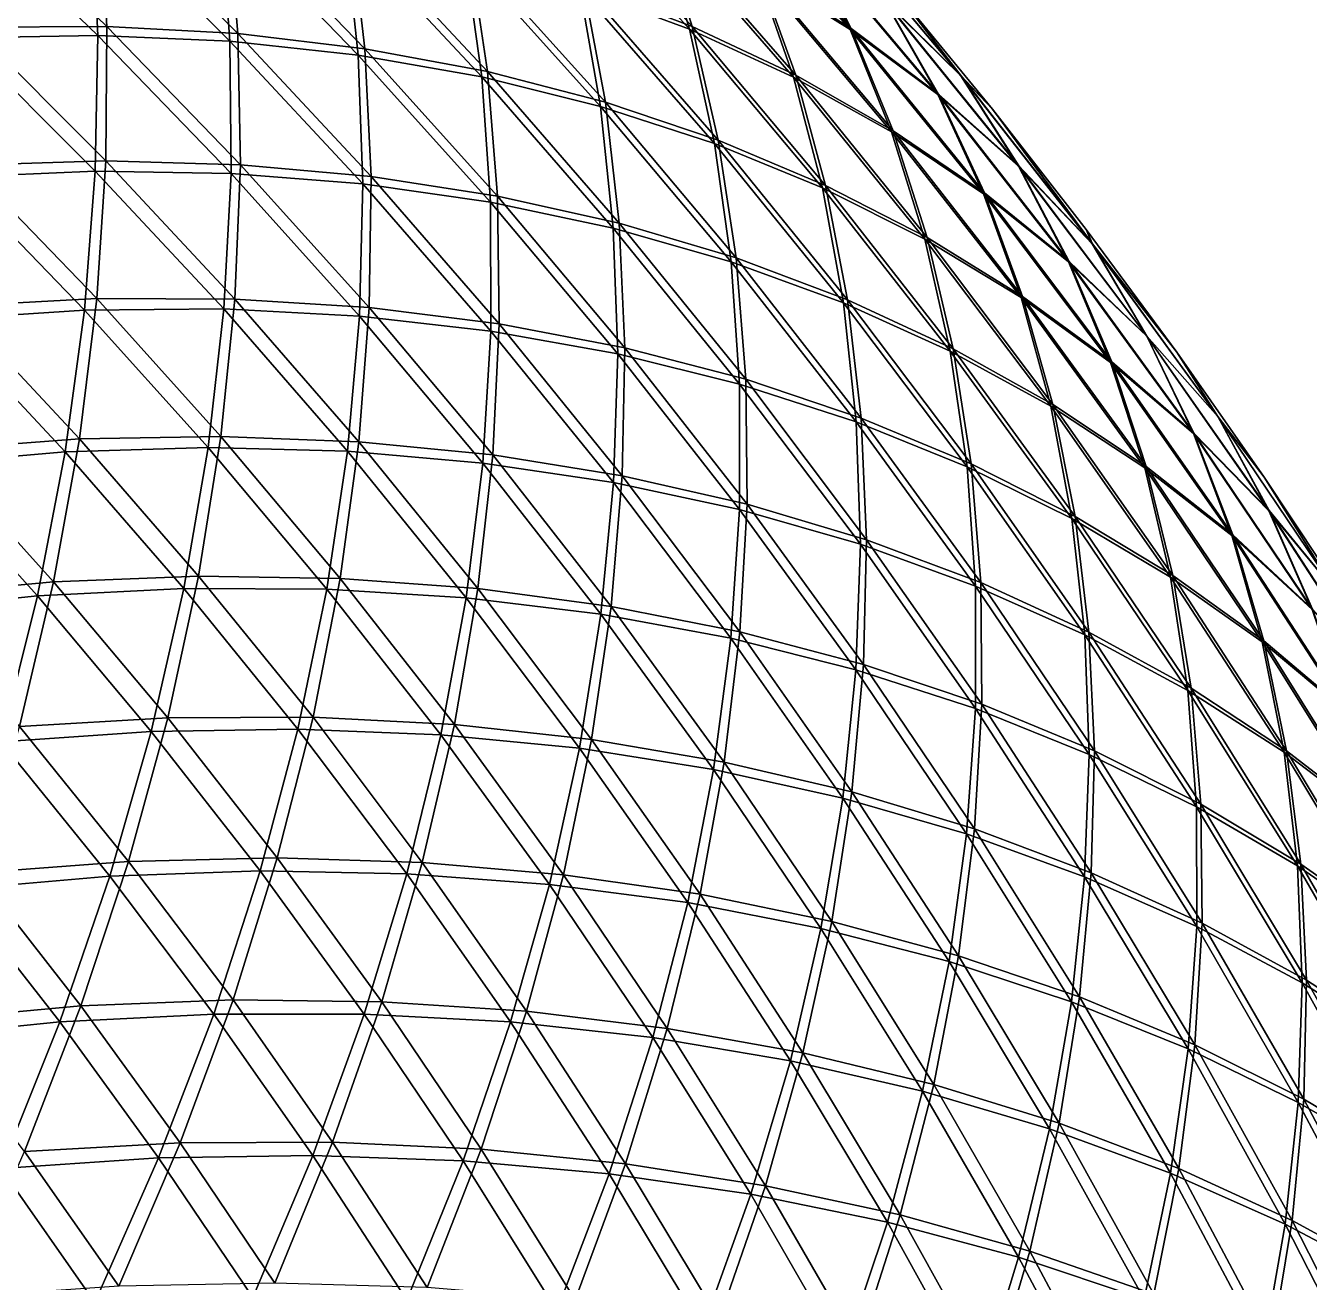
# Model space of a CAD drawing. Header units: millimetres. Extents: x -260 to 430, y -260 to 260.
# Drawn here: x 403.66 to 418.35, y 30.22 to 44.6 of the extents above; entities that cross this region are included whole.
import ezdxf

# ---------------------------------------------------------------- set-up
doc = ezdxf.new("R2010")
doc.units = ezdxf.units.MM
doc.header["$MEASUREMENT"] = 0
doc.layers.add('MESH_3D', color=2, linetype='CONTINUOUS')

msp = doc.modelspace()

# ---------------------------------------------------------------- linework, layer by layer
at = {"layer": 'MESH_3D'}
for points in [[(409.674, 46.322, 2466.935), (411.26, 44.56, 2466.935), (410.883, 45.816, 2464.554)], [(410.005, 45.025, 2469.295), (411.26, 44.56, 2466.935), (409.674, 46.322, 2466.935)], [(409.706, 46.352, 433.242), (411.293, 44.589, 433.242), (410.047, 45.063, 430.905)], [(410.907, 45.837, 435.599), (411.293, 44.589, 433.242), (409.706, 46.352, 433.242)], [(411.514, 46.383, 2459.742), (413.101, 44.557, 2459.742), (412.54, 45.673, 2457.317)], [(412.027, 45.226, 2462.155), (413.101, 44.557, 2459.742), (411.514, 46.383, 2459.742)], [(411.525, 46.393, 440.361), (413.112, 44.566, 440.361), (412.044, 45.241, 437.973)], [(412.546, 45.678, 442.761), (413.112, 44.566, 440.361), (411.525, 46.393, 440.361)], [(402.908, 46.014, 2480.686), (404.488, 44.488, 2480.686), (404.422, 46, 2478.472)], [(402.934, 44.46, 2482.863), (404.488, 44.488, 2480.686), (402.908, 46.014, 2480.686)], [(403.009, 46.121, 419.618), (404.592, 44.592, 419.618), (403.052, 44.582, 417.459)], [(404.51, 46.091, 421.814), (404.592, 44.592, 419.618), (403.009, 46.121, 419.618)], [(404.422, 46, 2478.472), (406, 44.422, 2478.472), (405.893, 45.893, 2476.222)], [(404.488, 44.488, 2480.686), (406, 44.422, 2478.472), (404.422, 46, 2478.472)], [(404.51, 46.091, 421.814), (406.091, 44.51, 421.814), (404.592, 44.592, 419.618)], [(405.969, 45.969, 424.043), (406.091, 44.51, 421.814), (404.51, 46.091, 421.814)], [(405.893, 45.893, 2476.222), (407.467, 44.264, 2476.222), (407.317, 45.694, 2473.941)], [(406, 44.422, 2478.472), (407.467, 44.264, 2476.222), (405.893, 45.893, 2476.222)], [(405.969, 45.969, 424.043), (407.545, 44.336, 424.043), (406.091, 44.51, 421.814)], [(407.381, 45.755, 426.303), (407.545, 44.336, 424.043), (405.969, 45.969, 424.043)], [(410.907, 45.837, 435.599), (412.476, 44.033, 435.599), (411.293, 44.589, 433.242)], [(412.044, 45.241, 437.973), (412.476, 44.033, 435.599), (410.907, 45.837, 435.599)], [(412.797, 45.896, 2452.443), (414.367, 44.026, 2452.443), (413.623, 44.995, 2450)], [(413.492, 44.886, 2454.883), (414.367, 44.026, 2452.443), (412.797, 45.896, 2452.443)], [(412.798, 45.897, 447.583), (414.368, 44.026, 447.583), (413.495, 44.888, 445.169)], [(412.798, 45.897, 447.583), (413.623, 44.995, 450), (414.368, 44.026, 447.583)], [(407.317, 45.694, 2473.941), (408.883, 44.014, 2473.941), (408.689, 45.403, 2471.631)], [(407.467, 44.264, 2476.222), (408.883, 44.014, 2473.941), (407.317, 45.694, 2473.941)], [(407.381, 45.755, 426.303), (408.949, 44.074, 426.303), (407.545, 44.336, 424.043)], [(408.742, 45.452, 428.591), (408.949, 44.074, 426.303), (407.381, 45.755, 426.303)], [(410.883, 45.816, 2464.554), (412.451, 44.012, 2464.554), (412.027, 45.226, 2462.155)], [(411.26, 44.56, 2466.935), (412.451, 44.012, 2464.554), (410.883, 45.816, 2464.554)], [(412.54, 45.673, 2457.317), (414.102, 43.811, 2457.317), (413.492, 44.886, 2454.883)], [(413.101, 44.557, 2459.742), (414.102, 43.811, 2457.317), (412.54, 45.673, 2457.317)], [(412.546, 45.678, 442.761), (414.109, 43.816, 442.761), (413.112, 44.566, 440.361)], [(413.495, 44.888, 445.169), (414.109, 43.816, 442.761), (412.546, 45.678, 442.761)], [(408.689, 45.403, 2471.631), (410.244, 43.676, 2471.631), (410.005, 45.025, 2469.295)], [(408.883, 44.014, 2473.941), (410.244, 43.676, 2471.631), (408.689, 45.403, 2471.631)], [(408.742, 45.452, 428.591), (410.298, 43.724, 428.591), (408.949, 44.074, 426.303)], [(410.047, 45.063, 430.905), (410.298, 43.724, 428.591), (408.742, 45.452, 428.591)], [(412.027, 45.226, 2462.155), (413.574, 43.383, 2462.155), (413.101, 44.557, 2459.742)], [(412.451, 44.012, 2464.554), (413.574, 43.383, 2462.155), (412.027, 45.226, 2462.155)], [(412.044, 45.241, 437.973), (413.591, 43.397, 437.973), (412.476, 44.033, 435.599)], [(413.112, 44.566, 440.361), (413.591, 43.397, 437.973), (412.044, 45.241, 437.973)], [(410.005, 45.025, 2469.295), (411.546, 43.252, 2469.295), (411.26, 44.56, 2466.935)], [(410.244, 43.676, 2471.631), (411.546, 43.252, 2469.295), (410.005, 45.025, 2469.295)], [(410.047, 45.063, 430.905), (411.59, 43.289, 430.905), (410.298, 43.724, 428.591)], [(411.293, 44.589, 433.242), (411.59, 43.289, 430.905), (410.047, 45.063, 430.905)], [(414.367, 44.026, 2452.443), (414.728, 43.644, 2450), (413.623, 44.995, 2450)], [(414.728, 43.644, 2450), (414.728, 43.644, 450), (413.623, 44.995, 450)], [(413.623, 44.995, 2450), (414.728, 43.644, 2450), (413.623, 44.995, 450)], [(414.368, 44.026, 447.583), (413.623, 44.995, 450), (414.728, 43.644, 450)], [(413.492, 44.886, 2454.883), (415.026, 42.991, 2454.883), (414.367, 44.026, 2452.443)], [(414.102, 43.811, 2457.317), (415.026, 42.991, 2454.883), (413.492, 44.886, 2454.883)], [(413.495, 44.888, 445.169), (415.029, 42.994, 445.169), (414.109, 43.816, 442.761)], [(414.368, 44.026, 447.583), (415.029, 42.994, 445.169), (413.495, 44.888, 445.169)], [(403.052, 44.582, 417.459), (404.582, 43.052, 417.459), (403.003, 43.003, 415.338)], [(404.592, 44.592, 419.618), (404.582, 43.052, 417.459), (403.052, 44.582, 417.459)], [(404.592, 44.592, 419.618), (406.121, 43.009, 419.618), (404.582, 43.052, 417.459)], [(406.091, 44.51, 421.814), (406.121, 43.009, 419.618), (404.592, 44.592, 419.618)], [(411.26, 44.56, 2466.935), (412.784, 42.744, 2466.935), (412.451, 44.012, 2464.554)], [(411.546, 43.252, 2469.295), (412.784, 42.744, 2466.935), (411.26, 44.56, 2466.935)], [(411.293, 44.589, 433.242), (412.818, 42.771, 433.242), (411.59, 43.289, 430.905)], [(412.476, 44.033, 435.599), (412.818, 42.771, 433.242), (411.293, 44.589, 433.242)], [(413.101, 44.557, 2459.742), (414.624, 42.677, 2459.742), (414.102, 43.811, 2457.317)], [(413.574, 43.383, 2462.155), (414.624, 42.677, 2459.742), (413.101, 44.557, 2459.742)], [(413.112, 44.566, 440.361), (414.635, 42.686, 440.361), (413.591, 43.397, 437.973)], [(414.109, 43.816, 442.761), (414.635, 42.686, 440.361), (413.112, 44.566, 440.361)], [(402.866, 42.866, 2485), (404.46, 42.934, 2482.863), (402.934, 44.46, 2482.863)], [(402.934, 44.46, 2482.863), (404.46, 42.934, 2482.863), (404.488, 44.488, 2480.686)], [(404.46, 42.934, 2482.863), (406.014, 42.908, 2480.686), (404.488, 44.488, 2480.686)], [(404.488, 44.488, 2480.686), (406.014, 42.908, 2480.686), (406, 44.422, 2478.472)], [(406, 44.422, 2478.472), (407.523, 42.79, 2478.472), (407.467, 44.264, 2476.222)], [(406.014, 42.908, 2480.686), (407.523, 42.79, 2478.472), (406, 44.422, 2478.472)], [(406.091, 44.51, 421.814), (407.617, 42.874, 421.814), (406.121, 43.009, 419.618)], [(407.545, 44.336, 424.043), (407.617, 42.874, 421.814), (406.091, 44.51, 421.814)], [(407.467, 44.264, 2476.222), (408.983, 42.58, 2476.222), (408.883, 44.014, 2473.941)], [(407.523, 42.79, 2478.472), (408.983, 42.58, 2476.222), (407.467, 44.264, 2476.222)], [(407.545, 44.336, 424.043), (409.063, 42.65, 424.043), (407.617, 42.874, 421.814)], [(408.949, 44.074, 426.303), (409.063, 42.65, 424.043), (407.545, 44.336, 424.043)], [(408.949, 44.074, 426.303), (410.457, 42.338, 426.303), (409.063, 42.65, 424.043)], [(410.298, 43.724, 428.591), (410.457, 42.338, 426.303), (408.949, 44.074, 426.303)], [(408.883, 44.014, 2473.941), (410.389, 42.282, 2473.941), (410.244, 43.676, 2471.631)], [(408.983, 42.58, 2476.222), (410.389, 42.282, 2473.941), (408.883, 44.014, 2473.941)], [(412.451, 44.012, 2464.554), (413.955, 42.155, 2464.554), (413.574, 43.383, 2462.155)], [(412.784, 42.744, 2466.935), (413.955, 42.155, 2464.554), (412.451, 44.012, 2464.554)], [(412.476, 44.033, 435.599), (413.981, 42.174, 435.599), (412.818, 42.771, 433.242)], [(413.591, 43.397, 437.973), (413.981, 42.174, 435.599), (412.476, 44.033, 435.599)], [(414.367, 44.026, 2452.443), (415.87, 42.101, 2452.443), (414.728, 43.644, 2450)], [(415.026, 42.991, 2454.883), (415.87, 42.101, 2452.443), (414.367, 44.026, 2452.443)], [(414.368, 44.026, 447.583), (414.728, 43.644, 450), (415.871, 42.102, 447.583)], [(414.368, 44.026, 447.583), (415.871, 42.102, 447.583), (415.029, 42.994, 445.169)], [(414.102, 43.811, 2457.317), (415.598, 41.896, 2457.317), (415.026, 42.991, 2454.883)], [(414.624, 42.677, 2459.742), (415.598, 41.896, 2457.317), (414.102, 43.811, 2457.317)], [(414.109, 43.816, 442.761), (415.605, 41.901, 442.761), (414.635, 42.686, 440.361)], [(415.029, 42.994, 445.169), (415.605, 41.901, 442.761), (414.109, 43.816, 442.761)], [(410.244, 43.676, 2471.631), (411.738, 41.896, 2471.631), (411.546, 43.252, 2469.295)], [(410.389, 42.282, 2473.941), (411.738, 41.896, 2471.631), (410.244, 43.676, 2471.631)], [(410.298, 43.724, 428.591), (411.794, 41.942, 428.591), (410.457, 42.338, 426.303)], [(411.59, 43.289, 430.905), (411.794, 41.942, 428.591), (410.298, 43.724, 428.591)], [(415.87, 42.101, 2452.443), (415.799, 42.266, 2450), (414.728, 43.644, 2450)], [(415.799, 42.266, 2450), (415.799, 42.266, 450), (414.728, 43.644, 450)], [(414.728, 43.644, 2450), (415.799, 42.266, 2450), (414.728, 43.644, 450)], [(415.871, 42.102, 447.583), (414.728, 43.644, 450), (415.799, 42.266, 450)], [(413.574, 43.383, 2462.155), (415.055, 41.487, 2462.155), (414.624, 42.677, 2459.742)], [(413.955, 42.155, 2464.554), (415.055, 41.487, 2462.155), (413.574, 43.383, 2462.155)], [(413.591, 43.397, 437.973), (415.073, 41.501, 437.973), (413.981, 42.174, 435.599)], [(414.635, 42.686, 440.361), (415.073, 41.501, 437.973), (413.591, 43.397, 437.973)], [(411.546, 43.252, 2469.295), (413.024, 41.427, 2469.295), (412.784, 42.744, 2466.935)], [(411.738, 41.896, 2471.631), (413.024, 41.427, 2469.295), (411.546, 43.252, 2469.295)], [(411.59, 43.289, 430.905), (413.069, 41.462, 430.905), (411.794, 41.942, 428.591)], [(412.818, 42.771, 433.242), (413.069, 41.462, 430.905), (411.59, 43.289, 430.905)], [(404.582, 43.052, 417.459), (404.478, 41.476, 415.338), (403.003, 43.003, 415.338)], [(404.582, 43.052, 417.459), (406.057, 41.47, 417.459), (404.478, 41.476, 415.338)], [(406.121, 43.009, 419.618), (406.057, 41.47, 417.459), (404.582, 43.052, 417.459)], [(403.003, 43.003, 415.338), (404.478, 41.476, 415.338), (402.86, 41.39, 413.259)], [(402.866, 42.866, 2485), (404.336, 41.344, 2485), (404.46, 42.934, 2482.863)], [(404.336, 41.344, 2485), (405.931, 41.357, 2482.863), (404.46, 42.934, 2482.863)], [(404.46, 42.934, 2482.863), (405.931, 41.357, 2482.863), (406.014, 42.908, 2480.686)], [(405.931, 41.357, 2482.863), (407.483, 41.276, 2480.686), (406.014, 42.908, 2480.686)], [(406.014, 42.908, 2480.686), (407.483, 41.276, 2480.686), (407.523, 42.79, 2478.472)], [(406.121, 43.009, 419.618), (407.594, 41.373, 419.618), (406.057, 41.47, 417.459)], [(407.617, 42.874, 421.814), (407.594, 41.373, 419.618), (406.121, 43.009, 419.618)], [(415.026, 42.991, 2454.883), (416.493, 41.045, 2454.883), (415.87, 42.101, 2452.443)], [(415.598, 41.896, 2457.317), (416.493, 41.045, 2454.883), (415.026, 42.991, 2454.883)], [(415.029, 42.994, 445.169), (416.496, 41.047, 445.169), (415.605, 41.901, 442.761)], [(415.871, 42.102, 447.583), (416.496, 41.047, 445.169), (415.029, 42.994, 445.169)], [(402.702, 41.237, 2487.094), (404.336, 41.344, 2485), (402.866, 42.866, 2485)], [(407.483, 41.276, 2480.686), (408.987, 41.105, 2478.472), (407.523, 42.79, 2478.472)], [(407.523, 42.79, 2478.472), (408.987, 41.105, 2478.472), (408.983, 42.58, 2476.222)], [(407.617, 42.874, 421.814), (409.084, 41.186, 421.814), (407.594, 41.373, 419.618)], [(409.063, 42.65, 424.043), (409.084, 41.186, 421.814), (407.617, 42.874, 421.814)], [(412.818, 42.771, 433.242), (414.279, 40.902, 433.242), (413.069, 41.462, 430.905)], [(413.981, 42.174, 435.599), (414.279, 40.902, 433.242), (412.818, 42.771, 433.242)], [(409.063, 42.65, 424.043), (410.522, 40.912, 424.043), (409.084, 41.186, 421.814)], [(410.457, 42.338, 426.303), (410.522, 40.912, 424.043), (409.063, 42.65, 424.043)], [(412.784, 42.744, 2466.935), (414.244, 40.876, 2466.935), (413.955, 42.155, 2464.554)], [(413.024, 41.427, 2469.295), (414.244, 40.876, 2466.935), (412.784, 42.744, 2466.935)], [(414.624, 42.677, 2459.742), (416.08, 40.745, 2459.742), (415.598, 41.896, 2457.317)], [(415.055, 41.487, 2462.155), (416.08, 40.745, 2459.742), (414.624, 42.677, 2459.742)], [(414.635, 42.686, 440.361), (416.092, 40.753, 440.361), (415.073, 41.501, 437.973)], [(415.605, 41.901, 442.761), (416.092, 40.753, 440.361), (414.635, 42.686, 440.361)], [(408.983, 42.58, 2476.222), (410.439, 40.845, 2476.222), (410.389, 42.282, 2473.941)], [(408.987, 41.105, 2478.472), (410.439, 40.845, 2476.222), (408.983, 42.58, 2476.222)], [(410.457, 42.338, 426.303), (411.904, 40.552, 426.303), (410.522, 40.912, 424.043)], [(411.794, 41.942, 428.591), (411.904, 40.552, 426.303), (410.457, 42.338, 426.303)], [(410.389, 42.282, 2473.941), (411.834, 40.497, 2473.941), (411.738, 41.896, 2471.631)], [(410.439, 40.845, 2476.222), (411.834, 40.497, 2473.941), (410.389, 42.282, 2473.941)], [(413.981, 42.174, 435.599), (415.42, 40.265, 435.599), (414.279, 40.902, 433.242)], [(415.073, 41.501, 437.973), (415.42, 40.265, 435.599), (413.981, 42.174, 435.599)], [(415.87, 42.101, 2452.443), (416.836, 40.862, 2450), (415.799, 42.266, 2450)], [(416.836, 40.862, 2450), (416.836, 40.862, 450), (415.799, 42.266, 450)], [(415.799, 42.266, 2450), (416.836, 40.862, 2450), (415.799, 42.266, 450)], [(415.871, 42.102, 447.583), (415.799, 42.266, 450), (416.836, 40.862, 450)], [(413.955, 42.155, 2464.554), (415.394, 40.246, 2464.554), (415.055, 41.487, 2462.155)], [(414.244, 40.876, 2466.935), (415.394, 40.246, 2464.554), (413.955, 42.155, 2464.554)], [(415.87, 42.101, 2452.443), (417.306, 40.126, 2452.443), (416.836, 40.862, 2450)], [(416.493, 41.045, 2454.883), (417.306, 40.126, 2452.443), (415.87, 42.101, 2452.443)], [(415.871, 42.102, 447.583), (416.836, 40.862, 450), (417.306, 40.126, 447.583)], [(415.871, 42.102, 447.583), (417.306, 40.126, 447.583), (416.496, 41.047, 445.169)], [(411.738, 41.896, 2471.631), (413.168, 40.065, 2471.631), (413.024, 41.427, 2469.295)], [(411.834, 40.497, 2473.941), (413.168, 40.065, 2471.631), (411.738, 41.896, 2471.631)], [(411.794, 41.942, 428.591), (413.226, 40.108, 428.591), (411.904, 40.552, 426.303)], [(413.069, 41.462, 430.905), (413.226, 40.108, 428.591), (411.794, 41.942, 428.591)], [(415.598, 41.896, 2457.317), (417.027, 39.93, 2457.317), (416.493, 41.045, 2454.883)], [(416.08, 40.745, 2459.742), (417.027, 39.93, 2457.317), (415.598, 41.896, 2457.317)], [(415.605, 41.901, 442.761), (417.033, 39.935, 442.761), (416.092, 40.753, 440.361)], [(416.496, 41.047, 445.169), (417.033, 39.935, 442.761), (415.605, 41.901, 442.761)], [(404.478, 41.476, 415.338), (404.279, 39.869, 413.259), (402.86, 41.39, 413.259)], [(404.478, 41.476, 415.338), (405.898, 39.899, 415.338), (404.279, 39.869, 413.259)], [(406.057, 41.47, 417.459), (405.898, 39.899, 415.338), (404.478, 41.476, 415.338)], [(406.057, 41.47, 417.459), (407.477, 39.838, 417.459), (405.898, 39.899, 415.338)], [(407.594, 41.373, 419.618), (407.477, 39.838, 417.459), (406.057, 41.47, 417.459)], [(413.024, 41.427, 2469.295), (414.437, 39.551, 2469.295), (414.244, 40.876, 2466.935)], [(413.168, 40.065, 2471.631), (414.437, 39.551, 2469.295), (413.024, 41.427, 2469.295)], [(413.069, 41.462, 430.905), (414.484, 39.585, 430.905), (413.226, 40.108, 428.591)], [(414.279, 40.902, 433.242), (414.484, 39.585, 430.905), (413.069, 41.462, 430.905)], [(415.055, 41.487, 2462.155), (416.47, 39.54, 2462.155), (416.08, 40.745, 2459.742)], [(415.394, 40.246, 2464.554), (416.47, 39.54, 2462.155), (415.055, 41.487, 2462.155)], [(415.073, 41.501, 437.973), (416.488, 39.553, 437.973), (415.42, 40.265, 435.599)], [(416.092, 40.753, 440.361), (416.488, 39.553, 437.973), (415.073, 41.501, 437.973)], [(402.86, 41.39, 413.259), (404.279, 39.869, 413.259), (402.622, 39.746, 411.223)], [(402.702, 41.237, 2487.094), (404.116, 39.722, 2487.094), (404.336, 41.344, 2485)], [(404.116, 39.722, 2487.094), (405.752, 39.771, 2485), (404.336, 41.344, 2485)], [(404.336, 41.344, 2485), (405.752, 39.771, 2485), (405.931, 41.357, 2482.863)], [(405.752, 39.771, 2485), (407.346, 39.728, 2482.863), (405.931, 41.357, 2482.863)], [(405.931, 41.357, 2482.863), (407.346, 39.728, 2482.863), (407.483, 41.276, 2480.686)], [(407.594, 41.373, 419.618), (409.009, 39.687, 419.618), (407.477, 39.838, 417.459)], [(409.084, 41.186, 421.814), (409.009, 39.687, 419.618), (407.594, 41.373, 419.618)], [(402.442, 39.578, 2489.144), (404.116, 39.722, 2487.094), (402.702, 41.237, 2487.094)], [(407.346, 39.728, 2482.863), (408.895, 39.594, 2480.686), (407.483, 41.276, 2480.686)], [(407.483, 41.276, 2480.686), (408.895, 39.594, 2480.686), (408.987, 41.105, 2478.472)], [(409.084, 41.186, 421.814), (410.491, 39.448, 421.814), (409.009, 39.687, 419.618)], [(410.522, 40.912, 424.043), (410.491, 39.448, 421.814), (409.084, 41.186, 421.814)], [(408.895, 39.594, 2480.686), (410.392, 39.37, 2478.472), (408.987, 41.105, 2478.472)], [(408.987, 41.105, 2478.472), (410.392, 39.37, 2478.472), (410.439, 40.845, 2476.222)], [(416.493, 41.045, 2454.883), (417.891, 39.048, 2454.883), (417.306, 40.126, 2452.443)], [(417.027, 39.93, 2457.317), (417.891, 39.048, 2454.883), (416.493, 41.045, 2454.883)], [(416.496, 41.047, 445.169), (417.894, 39.05, 445.169), (417.033, 39.935, 442.761)], [(417.306, 40.126, 447.583), (417.894, 39.05, 445.169), (416.496, 41.047, 445.169)], [(410.392, 39.37, 2478.472), (411.834, 39.06, 2476.222), (410.439, 40.845, 2476.222)], [(410.439, 40.845, 2476.222), (411.834, 39.06, 2476.222), (411.834, 40.497, 2473.941)], [(410.522, 40.912, 424.043), (411.919, 39.124, 424.043), (410.491, 39.448, 421.814)], [(411.904, 40.552, 426.303), (411.919, 39.124, 424.043), (410.522, 40.912, 424.043)], [(414.244, 40.876, 2466.935), (415.637, 38.958, 2466.935), (415.394, 40.246, 2464.554)], [(414.437, 39.551, 2469.295), (415.637, 38.958, 2466.935), (414.244, 40.876, 2466.935)], [(414.279, 40.902, 433.242), (415.673, 38.983, 433.242), (414.484, 39.585, 430.905)], [(415.42, 40.265, 435.599), (415.673, 38.983, 433.242), (414.279, 40.902, 433.242)], [(417.306, 40.126, 2452.443), (417.837, 39.432, 2450), (416.836, 40.862, 2450)], [(417.837, 39.432, 2450), (417.837, 39.432, 450), (416.836, 40.862, 450)], [(416.836, 40.862, 2450), (417.837, 39.432, 2450), (416.836, 40.862, 450)], [(417.306, 40.126, 447.583), (416.836, 40.862, 450), (417.837, 39.432, 450)], [(416.08, 40.745, 2459.742), (417.468, 38.763, 2459.742), (417.027, 39.93, 2457.317)], [(416.47, 39.54, 2462.155), (417.468, 38.763, 2459.742), (416.08, 40.745, 2459.742)], [(416.092, 40.753, 440.361), (417.48, 38.771, 440.361), (416.488, 39.553, 437.973)], [(417.033, 39.935, 442.761), (417.48, 38.771, 440.361), (416.092, 40.753, 440.361)], [(411.904, 40.552, 426.303), (413.287, 38.716, 426.303), (411.919, 39.124, 424.043)], [(413.226, 40.108, 428.591), (413.287, 38.716, 426.303), (411.904, 40.552, 426.303)], [(411.834, 40.497, 2473.941), (413.216, 38.664, 2473.941), (413.168, 40.065, 2471.631)], [(411.834, 39.06, 2476.222), (413.216, 38.664, 2473.941), (411.834, 40.497, 2473.941)], [(415.42, 40.265, 435.599), (416.791, 38.306, 435.599), (415.673, 38.983, 433.242)], [(416.488, 39.553, 437.973), (416.791, 38.306, 435.599), (415.42, 40.265, 435.599)], [(413.226, 40.108, 428.591), (414.593, 38.226, 428.591), (413.287, 38.716, 426.303)], [(414.484, 39.585, 430.905), (414.593, 38.226, 428.591), (413.226, 40.108, 428.591)], [(415.394, 40.246, 2464.554), (416.764, 38.288, 2464.554), (416.47, 39.54, 2462.155)], [(415.637, 38.958, 2466.935), (416.764, 38.288, 2464.554), (415.394, 40.246, 2464.554)], [(417.306, 40.126, 2452.443), (418.671, 38.102, 2452.443), (417.837, 39.432, 2450)], [(417.891, 39.048, 2454.883), (418.671, 38.102, 2452.443), (417.306, 40.126, 2452.443)], [(417.306, 40.126, 447.583), (417.837, 39.432, 450), (418.672, 38.102, 447.583)], [(417.306, 40.126, 447.583), (418.672, 38.102, 447.583), (417.894, 39.05, 445.169)], [(413.168, 40.065, 2471.631), (414.534, 38.185, 2471.631), (414.437, 39.551, 2469.295)], [(413.216, 38.664, 2473.941), (414.534, 38.185, 2471.631), (413.168, 40.065, 2471.631)], [(404.279, 39.869, 413.259), (403.983, 38.234, 411.223), (402.622, 39.746, 411.223)], [(404.279, 39.869, 413.259), (405.643, 38.299, 413.259), (403.983, 38.234, 411.223)], [(405.898, 39.899, 415.338), (405.643, 38.299, 413.259), (404.279, 39.869, 413.259)], [(405.898, 39.899, 415.338), (407.263, 38.273, 415.338), (405.643, 38.299, 413.259)], [(407.477, 39.838, 417.459), (407.263, 38.273, 415.338), (405.898, 39.899, 415.338)], [(407.477, 39.838, 417.459), (408.838, 38.156, 417.459), (407.263, 38.273, 415.338)], [(409.009, 39.687, 419.618), (408.838, 38.156, 417.459), (407.477, 39.838, 417.459)], [(417.027, 39.93, 2457.317), (418.385, 37.916, 2457.317), (417.891, 39.048, 2454.883)], [(417.468, 38.763, 2459.742), (418.385, 37.916, 2457.317), (417.027, 39.93, 2457.317)], [(417.033, 39.935, 442.761), (418.392, 37.92, 442.761), (417.48, 38.771, 440.361)], [(417.894, 39.05, 445.169), (418.392, 37.92, 442.761), (417.033, 39.935, 442.761)], [(402.622, 39.746, 411.223), (403.983, 38.234, 411.223), (402.289, 38.077, 409.234)], [(402.442, 39.578, 2489.144), (403.798, 38.073, 2489.144), (404.116, 39.722, 2487.094)], [(403.798, 38.073, 2489.144), (405.475, 38.158, 2487.094), (404.116, 39.722, 2487.094)], [(404.116, 39.722, 2487.094), (405.475, 38.158, 2487.094), (405.752, 39.771, 2485)], [(405.475, 38.158, 2487.094), (407.112, 38.151, 2485), (405.752, 39.771, 2485)], [(405.752, 39.771, 2485), (407.112, 38.151, 2485), (407.346, 39.728, 2482.863)], [(407.112, 38.151, 2485), (408.704, 38.052, 2482.863), (407.346, 39.728, 2482.863)], [(407.346, 39.728, 2482.863), (408.704, 38.052, 2482.863), (408.895, 39.594, 2480.686)], [(409.009, 39.687, 419.618), (410.364, 37.952, 419.618), (408.838, 38.156, 417.459)], [(410.491, 39.448, 421.814), (410.364, 37.952, 419.618), (409.009, 39.687, 419.618)], [(402.085, 37.894, 2491.145), (403.798, 38.073, 2489.144), (402.442, 39.578, 2489.144)], [(408.704, 38.052, 2482.863), (410.247, 37.864, 2480.686), (408.895, 39.594, 2480.686)], [(408.895, 39.594, 2480.686), (410.247, 37.864, 2480.686), (410.392, 39.37, 2478.472)], [(414.437, 39.551, 2469.295), (415.785, 37.627, 2469.295), (415.637, 38.958, 2466.935)], [(414.534, 38.185, 2471.631), (415.785, 37.627, 2469.295), (414.437, 39.551, 2469.295)], [(414.484, 39.585, 430.905), (415.832, 37.659, 430.905), (414.593, 38.226, 428.591)], [(415.673, 38.983, 433.242), (415.832, 37.659, 430.905), (414.484, 39.585, 430.905)], [(416.47, 39.54, 2462.155), (417.815, 37.546, 2462.155), (417.468, 38.763, 2459.742)], [(416.764, 38.288, 2464.554), (417.815, 37.546, 2462.155), (416.47, 39.54, 2462.155)], [(416.488, 39.553, 437.973), (417.834, 37.558, 437.973), (416.791, 38.306, 435.599)], [(417.48, 38.771, 440.361), (417.834, 37.558, 437.973), (416.488, 39.553, 437.973)], [(410.247, 37.864, 2480.686), (411.735, 37.588, 2478.472), (410.392, 39.37, 2478.472)], [(410.491, 39.448, 421.814), (411.837, 37.662, 421.814), (410.364, 37.952, 419.618)], [(410.392, 39.37, 2478.472), (411.735, 37.588, 2478.472), (411.834, 39.06, 2476.222)], [(411.919, 39.124, 424.043), (411.837, 37.662, 421.814), (410.491, 39.448, 421.814)], [(418.671, 38.102, 2452.443), (418.802, 37.978, 2450), (417.837, 39.432, 2450)], [(418.802, 37.978, 2450), (418.802, 37.978, 450), (417.837, 39.432, 450)], [(417.837, 39.432, 2450), (418.802, 37.978, 2450), (417.837, 39.432, 450)], [(418.672, 38.102, 447.583), (417.837, 39.432, 450), (418.802, 37.978, 450)], [(411.919, 39.124, 424.043), (413.253, 37.288, 424.043), (411.837, 37.662, 421.814)], [(413.287, 38.716, 426.303), (413.253, 37.288, 424.043), (411.919, 39.124, 424.043)], [(411.735, 37.588, 2478.472), (413.165, 37.227, 2476.222), (411.834, 39.06, 2476.222)], [(411.834, 39.06, 2476.222), (413.165, 37.227, 2476.222), (413.216, 38.664, 2473.941)], [(415.637, 38.958, 2466.935), (416.963, 36.992, 2466.935), (416.764, 38.288, 2464.554)], [(415.785, 37.627, 2469.295), (416.963, 36.992, 2466.935), (415.637, 38.958, 2466.935)], [(415.673, 38.983, 433.242), (417, 37.016, 433.242), (415.832, 37.659, 430.905)], [(416.791, 38.306, 435.599), (417, 37.016, 433.242), (415.673, 38.983, 433.242)], [(417.891, 39.048, 2454.883), (419.219, 37.004, 2454.883), (418.671, 38.102, 2452.443)], [(418.385, 37.916, 2457.317), (419.219, 37.004, 2454.883), (417.891, 39.048, 2454.883)], [(417.894, 39.05, 445.169), (419.222, 37.006, 445.169), (418.392, 37.92, 442.761)], [(418.672, 38.102, 447.583), (419.222, 37.006, 445.169), (417.894, 39.05, 445.169)], [(413.165, 37.227, 2476.222), (414.533, 36.783, 2473.941), (413.216, 38.664, 2473.941)], [(413.216, 38.664, 2473.941), (414.533, 36.783, 2473.941), (414.534, 38.185, 2471.631)], [(413.287, 38.716, 426.303), (414.606, 36.832, 426.303), (413.253, 37.288, 424.043)], [(414.593, 38.226, 428.591), (414.606, 36.832, 426.303), (413.287, 38.716, 426.303)], [(417.468, 38.763, 2459.742), (418.786, 36.733, 2459.742), (418.385, 37.916, 2457.317)], [(417.815, 37.546, 2462.155), (418.786, 36.733, 2459.742), (417.468, 38.763, 2459.742)], [(417.48, 38.771, 440.361), (418.798, 36.741, 440.361), (417.834, 37.558, 437.973)], [(418.392, 37.92, 442.761), (418.798, 36.741, 440.361), (417.48, 38.771, 440.361)], [(403.983, 38.234, 411.223), (403.592, 36.578, 409.234), (402.289, 38.077, 409.234)], [(403.983, 38.234, 411.223), (405.291, 36.676, 411.223), (403.592, 36.578, 409.234)], [(405.643, 38.299, 413.259), (405.291, 36.676, 411.223), (403.983, 38.234, 411.223)], [(405.643, 38.299, 413.259), (406.952, 36.683, 413.259), (405.291, 36.676, 411.223)], [(407.263, 38.273, 415.338), (406.952, 36.683, 413.259), (405.643, 38.299, 413.259)], [(407.263, 38.273, 415.338), (408.57, 36.6, 415.338), (406.952, 36.683, 413.259)], [(408.838, 38.156, 417.459), (408.57, 36.6, 415.338), (407.263, 38.273, 415.338)], [(414.593, 38.226, 428.591), (415.894, 36.298, 428.591), (414.606, 36.832, 426.303)], [(415.832, 37.659, 430.905), (415.894, 36.298, 428.591), (414.593, 38.226, 428.591)], [(416.764, 38.288, 2464.554), (418.066, 36.284, 2464.554), (417.815, 37.546, 2462.155)], [(416.963, 36.992, 2466.935), (418.066, 36.284, 2464.554), (416.764, 38.288, 2464.554)], [(416.791, 38.306, 435.599), (418.093, 36.301, 435.599), (417, 37.016, 433.242)], [(417.834, 37.558, 437.973), (418.093, 36.301, 435.599), (416.791, 38.306, 435.599)], [(402.085, 37.894, 2491.145), (403.382, 36.402, 2491.145), (403.798, 38.073, 2489.144)], [(403.382, 36.402, 2491.145), (405.1, 36.521, 2489.144), (403.798, 38.073, 2489.144)], [(403.798, 38.073, 2489.144), (405.1, 36.521, 2489.144), (405.475, 38.158, 2487.094)], [(405.1, 36.521, 2489.144), (406.779, 36.548, 2487.094), (405.475, 38.158, 2487.094)], [(405.475, 38.158, 2487.094), (406.779, 36.548, 2487.094), (407.112, 38.151, 2485)], [(406.779, 36.548, 2487.094), (408.415, 36.483, 2485), (407.112, 38.151, 2485)], [(407.112, 38.151, 2485), (408.415, 36.483, 2485), (408.704, 38.052, 2482.863)], [(408.415, 36.483, 2485), (410.002, 36.329, 2482.863), (408.704, 38.052, 2482.863)], [(408.838, 38.156, 417.459), (410.14, 36.429, 417.459), (408.57, 36.6, 415.338)], [(408.704, 38.052, 2482.863), (410.002, 36.329, 2482.863), (410.247, 37.864, 2480.686)], [(410.364, 37.952, 419.618), (410.14, 36.429, 417.459), (408.838, 38.156, 417.459)], [(414.533, 36.783, 2473.941), (415.834, 36.259, 2471.631), (414.534, 38.185, 2471.631)], [(414.534, 38.185, 2471.631), (415.834, 36.259, 2471.631), (415.785, 37.627, 2469.295)], [(410.364, 37.952, 419.618), (411.658, 36.171, 419.618), (410.14, 36.429, 417.459)], [(411.837, 37.662, 421.814), (411.658, 36.171, 419.618), (410.364, 37.952, 419.618)], [(410.002, 36.329, 2482.863), (411.537, 36.087, 2480.686), (410.247, 37.864, 2480.686)], [(410.247, 37.864, 2480.686), (411.537, 36.087, 2480.686), (411.735, 37.588, 2478.472)], [(411.837, 37.662, 421.814), (413.12, 35.83, 421.814), (411.658, 36.171, 419.618)], [(413.253, 37.288, 424.043), (413.12, 35.83, 421.814), (411.837, 37.662, 421.814)], [(415.785, 37.627, 2469.295), (417.064, 35.657, 2469.295), (416.963, 36.992, 2466.935)], [(415.834, 36.259, 2471.631), (417.064, 35.657, 2469.295), (415.785, 37.627, 2469.295)], [(415.832, 37.659, 430.905), (417.112, 35.688, 430.905), (415.894, 36.298, 428.591)], [(417, 37.016, 433.242), (417.112, 35.688, 430.905), (415.832, 37.659, 430.905)], [(411.537, 36.087, 2480.686), (413.015, 35.759, 2478.472), (411.735, 37.588, 2478.472)], [(411.735, 37.588, 2478.472), (413.015, 35.759, 2478.472), (413.165, 37.227, 2476.222)], [(417.815, 37.546, 2462.155), (419.09, 35.505, 2462.155), (418.786, 36.733, 2459.742)], [(418.066, 36.284, 2464.554), (419.09, 35.505, 2462.155), (417.815, 37.546, 2462.155)], [(417.834, 37.558, 437.973), (419.109, 35.517, 437.973), (418.093, 36.301, 435.599)], [(418.798, 36.741, 440.361), (419.109, 35.517, 437.973), (417.834, 37.558, 437.973)], [(413.015, 35.759, 2478.472), (414.432, 35.349, 2476.222), (413.165, 37.227, 2476.222)], [(413.253, 37.288, 424.043), (414.521, 35.407, 424.043), (413.12, 35.83, 421.814)], [(413.165, 37.227, 2476.222), (414.432, 35.349, 2476.222), (414.533, 36.783, 2473.941)], [(414.606, 36.832, 426.303), (414.521, 35.407, 424.043), (413.253, 37.288, 424.043)], [(416.963, 36.992, 2466.935), (418.219, 34.982, 2466.935), (418.066, 36.284, 2464.554)], [(417.064, 35.657, 2469.295), (418.219, 34.982, 2466.935), (416.963, 36.992, 2466.935)], [(417, 37.016, 433.242), (418.257, 35.004, 433.242), (417.112, 35.688, 430.905)], [(418.093, 36.301, 435.599), (418.257, 35.004, 433.242), (417, 37.016, 433.242)], [(414.432, 35.349, 2476.222), (415.783, 34.857, 2473.941), (414.533, 36.783, 2473.941)], [(414.606, 36.832, 426.303), (415.858, 34.904, 426.303), (414.521, 35.407, 424.043)], [(414.533, 36.783, 2473.941), (415.783, 34.857, 2473.941), (415.834, 36.259, 2471.631)], [(415.894, 36.298, 428.591), (415.858, 34.904, 426.303), (414.606, 36.832, 426.303)], [(405.291, 36.676, 411.223), (404.842, 35.034, 409.234), (403.592, 36.578, 409.234)], [(405.291, 36.676, 411.223), (406.543, 35.073, 411.223), (404.842, 35.034, 409.234)], [(406.952, 36.683, 413.259), (406.543, 35.073, 411.223), (405.291, 36.676, 411.223)], [(406.952, 36.683, 413.259), (408.203, 35.022, 413.259), (406.543, 35.073, 411.223)], [(408.57, 36.6, 415.338), (408.203, 35.022, 413.259), (406.952, 36.683, 413.259)], [(408.57, 36.6, 415.338), (409.817, 34.882, 415.338), (408.203, 35.022, 413.259)], [(410.14, 36.429, 417.459), (409.817, 34.882, 415.338), (408.57, 36.6, 415.338)], [(403.592, 36.578, 409.234), (404.842, 35.034, 409.234), (403.103, 34.904, 407.294)], [(403.382, 36.402, 2491.145), (404.626, 34.866, 2491.145), (405.1, 36.521, 2489.144)], [(404.626, 34.866, 2491.145), (406.347, 34.925, 2489.144), (405.1, 36.521, 2489.144)], [(405.1, 36.521, 2489.144), (406.347, 34.925, 2489.144), (406.779, 36.548, 2487.094)], [(406.347, 34.925, 2489.144), (408.026, 34.893, 2487.094), (406.779, 36.548, 2487.094)], [(406.779, 36.548, 2487.094), (408.026, 34.893, 2487.094), (408.415, 36.483, 2485)], [(408.026, 34.893, 2487.094), (409.658, 34.771, 2485), (408.415, 36.483, 2485)], [(408.415, 36.483, 2485), (409.658, 34.771, 2485), (410.002, 36.329, 2482.863)], [(402.868, 34.714, 2493.096), (404.626, 34.866, 2491.145), (403.382, 36.402, 2491.145)], [(409.658, 34.771, 2485), (411.24, 34.562, 2482.863), (410.002, 36.329, 2482.863)], [(410.14, 36.429, 417.459), (411.381, 34.657, 417.459), (409.817, 34.882, 415.338)], [(410.002, 36.329, 2482.863), (411.24, 34.562, 2482.863), (411.537, 36.087, 2480.686)], [(411.658, 36.171, 419.618), (411.381, 34.657, 417.459), (410.14, 36.429, 417.459)], [(415.894, 36.298, 428.591), (417.127, 34.325, 428.591), (415.858, 34.904, 426.303)], [(417.112, 35.688, 430.905), (417.127, 34.325, 428.591), (415.894, 36.298, 428.591)], [(418.093, 36.301, 435.599), (419.325, 34.251, 435.599), (418.257, 35.004, 433.242)], [(419.109, 35.517, 437.973), (419.325, 34.251, 435.599), (418.093, 36.301, 435.599)], [(411.658, 36.171, 419.618), (412.889, 34.347, 419.618), (411.381, 34.657, 417.459)], [(413.12, 35.83, 421.814), (412.889, 34.347, 419.618), (411.658, 36.171, 419.618)], [(415.783, 34.857, 2473.941), (417.065, 34.288, 2471.631), (415.834, 36.259, 2471.631)], [(415.834, 36.259, 2471.631), (417.065, 34.288, 2471.631), (417.064, 35.657, 2469.295)], [(418.066, 36.284, 2464.554), (419.297, 34.235, 2464.554), (419.09, 35.505, 2462.155)], [(418.219, 34.982, 2466.935), (419.297, 34.235, 2464.554), (418.066, 36.284, 2464.554)], [(411.24, 34.562, 2482.863), (412.765, 34.266, 2480.686), (411.537, 36.087, 2480.686)], [(411.537, 36.087, 2480.686), (412.765, 34.266, 2480.686), (413.015, 35.759, 2478.472)], [(412.765, 34.266, 2480.686), (414.231, 33.887, 2478.472), (413.015, 35.759, 2478.472)], [(413.12, 35.83, 421.814), (414.338, 33.954, 421.814), (412.889, 34.347, 419.618)], [(413.015, 35.759, 2478.472), (414.231, 33.887, 2478.472), (414.432, 35.349, 2476.222)], [(414.521, 35.407, 424.043), (414.338, 33.954, 421.814), (413.12, 35.83, 421.814)], [(417.064, 35.657, 2469.295), (418.273, 33.644, 2469.295), (418.219, 34.982, 2466.935)], [(417.065, 34.288, 2471.631), (418.273, 33.644, 2469.295), (417.064, 35.657, 2469.295)], [(417.112, 35.688, 430.905), (418.323, 33.673, 430.905), (417.127, 34.325, 428.591)], [(418.257, 35.004, 433.242), (418.323, 33.673, 430.905), (417.112, 35.688, 430.905)], [(414.521, 35.407, 424.043), (415.724, 33.482, 424.043), (414.338, 33.954, 421.814)], [(415.858, 34.904, 426.303), (415.724, 33.482, 424.043), (414.521, 35.407, 424.043)], [(414.231, 33.887, 2478.472), (415.633, 33.427, 2476.222), (414.432, 35.349, 2476.222)], [(414.432, 35.349, 2476.222), (415.633, 33.427, 2476.222), (415.783, 34.857, 2473.941)], [(404.842, 35.034, 409.234), (404.295, 33.379, 407.294), (403.103, 34.904, 407.294)], [(404.842, 35.034, 409.234), (406.037, 33.448, 409.234), (404.295, 33.379, 407.294)], [(406.543, 35.073, 411.223), (406.037, 33.448, 409.234), (404.842, 35.034, 409.234)], [(406.543, 35.073, 411.223), (407.739, 33.427, 411.223), (406.037, 33.448, 409.234)], [(408.203, 35.022, 413.259), (407.739, 33.427, 411.223), (406.543, 35.073, 411.223)], [(408.203, 35.022, 413.259), (409.396, 33.318, 413.259), (407.739, 33.427, 411.223)], [(409.817, 34.882, 415.338), (409.396, 33.318, 413.259), (408.203, 35.022, 413.259)], [(418.219, 34.982, 2466.935), (419.405, 32.929, 2466.935), (419.297, 34.235, 2464.554)], [(418.273, 33.644, 2469.295), (419.405, 32.929, 2466.935), (418.219, 34.982, 2466.935)], [(418.257, 35.004, 433.242), (419.443, 32.95, 433.242), (418.323, 33.673, 430.905)], [(419.325, 34.251, 435.599), (419.443, 32.95, 433.242), (418.257, 35.004, 433.242)], [(403.103, 34.904, 407.294), (404.295, 33.379, 407.294), (402.518, 33.218, 405.404)], [(402.868, 34.714, 2493.096), (404.053, 33.197, 2493.096), (404.626, 34.866, 2491.145)], [(404.053, 33.197, 2493.096), (405.816, 33.287, 2491.145), (404.626, 34.866, 2491.145)], [(404.626, 34.866, 2491.145), (405.816, 33.287, 2491.145), (406.347, 34.925, 2489.144)], [(405.816, 33.287, 2491.145), (407.538, 33.286, 2489.144), (406.347, 34.925, 2489.144)], [(406.347, 34.925, 2489.144), (407.538, 33.286, 2489.144), (408.026, 34.893, 2487.094)], [(407.538, 33.286, 2489.144), (409.214, 33.196, 2487.094), (408.026, 34.893, 2487.094)], [(408.026, 34.893, 2487.094), (409.214, 33.196, 2487.094), (409.658, 34.771, 2485)], [(409.817, 34.882, 415.338), (411.004, 33.123, 415.338), (409.396, 33.318, 413.259)], [(411.381, 34.657, 417.459), (411.004, 33.123, 415.338), (409.817, 34.882, 415.338)], [(415.633, 33.427, 2476.222), (416.966, 32.889, 2473.941), (415.783, 34.857, 2473.941)], [(415.858, 34.904, 426.303), (417.042, 32.933, 426.303), (415.724, 33.482, 424.043)], [(415.783, 34.857, 2473.941), (416.966, 32.889, 2473.941), (417.065, 34.288, 2471.631)], [(417.127, 34.325, 428.591), (417.042, 32.933, 426.303), (415.858, 34.904, 426.303)], [(402.256, 33.014, 2494.995), (404.053, 33.197, 2493.096), (402.868, 34.714, 2493.096)], [(409.214, 33.196, 2487.094), (410.842, 33.017, 2485), (409.658, 34.771, 2485)], [(409.658, 34.771, 2485), (410.842, 33.017, 2485), (411.24, 34.562, 2482.863)], [(410.842, 33.017, 2485), (412.415, 32.752, 2482.863), (411.24, 34.562, 2482.863)], [(411.381, 34.657, 417.459), (412.559, 32.842, 417.459), (411.004, 33.123, 415.338)], [(411.24, 34.562, 2482.863), (412.415, 32.752, 2482.863), (412.765, 34.266, 2480.686)], [(412.889, 34.347, 419.618), (412.559, 32.842, 417.459), (411.381, 34.657, 417.459)], [(412.415, 32.752, 2482.863), (413.929, 32.404, 2480.686), (412.765, 34.266, 2480.686)], [(412.889, 34.347, 419.618), (414.055, 32.48, 419.618), (412.559, 32.842, 417.459)], [(412.765, 34.266, 2480.686), (413.929, 32.404, 2480.686), (414.231, 33.887, 2478.472)], [(414.338, 33.954, 421.814), (414.055, 32.48, 419.618), (412.889, 34.347, 419.618)], [(416.966, 32.889, 2473.941), (418.227, 32.276, 2471.631), (417.065, 34.288, 2471.631)], [(417.127, 34.325, 428.591), (418.29, 32.311, 428.591), (417.042, 32.933, 426.303)], [(417.065, 34.288, 2471.631), (418.227, 32.276, 2471.631), (418.273, 33.644, 2469.295)], [(418.323, 33.673, 430.905), (418.29, 32.311, 428.591), (417.127, 34.325, 428.591)], [(414.338, 33.954, 421.814), (415.49, 32.037, 421.814), (414.055, 32.48, 419.618)], [(415.724, 33.482, 424.043), (415.49, 32.037, 421.814), (414.338, 33.954, 421.814)], [(413.929, 32.404, 2480.686), (415.381, 31.974, 2478.472), (414.231, 33.887, 2478.472)], [(414.231, 33.887, 2478.472), (415.381, 31.974, 2478.472), (415.633, 33.427, 2476.222)], [(418.227, 32.276, 2471.631), (419.412, 31.59, 2469.295), (418.273, 33.644, 2469.295)], [(418.273, 33.644, 2469.295), (419.412, 31.59, 2469.295), (419.405, 32.929, 2466.935)], [(418.323, 33.673, 430.905), (419.462, 31.617, 430.905), (418.29, 32.311, 428.591)], [(419.443, 32.95, 433.242), (419.462, 31.617, 430.905), (418.323, 33.673, 430.905)], [(404.295, 33.379, 407.294), (403.651, 31.714, 405.404), (402.518, 33.218, 405.404)], [(404.295, 33.379, 407.294), (405.433, 31.812, 407.294), (403.651, 31.714, 405.404)], [(406.037, 33.448, 409.234), (405.433, 31.812, 407.294), (404.295, 33.379, 407.294)], [(406.037, 33.448, 409.234), (407.176, 31.821, 409.234), (405.433, 31.812, 407.294)], [(407.739, 33.427, 411.223), (407.176, 31.821, 409.234), (406.037, 33.448, 409.234)], [(407.739, 33.427, 411.223), (408.876, 31.741, 411.223), (407.176, 31.821, 409.234)], [(409.396, 33.318, 413.259), (408.876, 31.741, 411.223), (407.739, 33.427, 411.223)], [(415.381, 31.974, 2478.472), (416.765, 31.466, 2476.222), (415.633, 33.427, 2476.222)], [(415.724, 33.482, 424.043), (416.859, 31.517, 424.043), (415.49, 32.037, 421.814)], [(415.633, 33.427, 2476.222), (416.765, 31.466, 2476.222), (416.966, 32.889, 2473.941)], [(417.042, 32.933, 426.303), (416.859, 31.517, 424.043), (415.724, 33.482, 424.043)], [(404.053, 33.197, 2493.096), (405.185, 31.639, 2493.096), (405.816, 33.287, 2491.145)], [(405.185, 31.639, 2493.096), (406.949, 31.668, 2491.145), (405.816, 33.287, 2491.145)], [(405.816, 33.287, 2491.145), (406.949, 31.668, 2491.145), (407.538, 33.286, 2489.144)], [(406.949, 31.668, 2491.145), (408.67, 31.607, 2489.144), (407.538, 33.286, 2489.144)], [(407.538, 33.286, 2489.144), (408.67, 31.607, 2489.144), (409.214, 33.196, 2487.094)], [(409.396, 33.318, 413.259), (410.529, 31.574, 413.259), (408.876, 31.741, 411.223)], [(411.004, 33.123, 415.338), (410.529, 31.574, 413.259), (409.396, 33.318, 413.259)], [(402.256, 33.014, 2494.995), (403.382, 31.519, 2494.995), (404.053, 33.197, 2493.096)], [(403.382, 31.519, 2494.995), (405.185, 31.639, 2493.096), (404.053, 33.197, 2493.096)], [(408.67, 31.607, 2489.144), (410.343, 31.458, 2487.094), (409.214, 33.196, 2487.094)], [(409.214, 33.196, 2487.094), (410.343, 31.458, 2487.094), (410.842, 33.017, 2485)], [(411.004, 33.123, 415.338), (412.129, 31.322, 415.338), (410.529, 31.574, 413.259)], [(412.559, 32.842, 417.459), (412.129, 31.322, 415.338), (411.004, 33.123, 415.338)], [(410.343, 31.458, 2487.094), (411.963, 31.223, 2485), (410.842, 33.017, 2485)], [(410.842, 33.017, 2485), (411.963, 31.223, 2485), (412.415, 32.752, 2482.863)], [(417.042, 32.933, 426.303), (418.157, 30.923, 426.303), (416.859, 31.517, 424.043)], [(418.29, 32.311, 428.591), (418.157, 30.923, 426.303), (417.042, 32.933, 426.303)], [(412.559, 32.842, 417.459), (413.673, 30.988, 417.459), (412.129, 31.322, 415.338)], [(414.055, 32.48, 419.618), (413.673, 30.988, 417.459), (412.559, 32.842, 417.459)], [(416.765, 31.466, 2476.222), (418.079, 30.881, 2473.941), (416.966, 32.889, 2473.941)], [(416.966, 32.889, 2473.941), (418.079, 30.881, 2473.941), (418.227, 32.276, 2471.631)], [(411.963, 31.223, 2485), (413.526, 30.903, 2482.863), (412.415, 32.752, 2482.863)], [(412.415, 32.752, 2482.863), (413.526, 30.903, 2482.863), (413.929, 32.404, 2480.686)], [(414.055, 32.48, 419.618), (415.156, 30.574, 419.618), (413.673, 30.988, 417.459)], [(415.49, 32.037, 421.814), (415.156, 30.574, 419.618), (414.055, 32.48, 419.618)], [(413.526, 30.903, 2482.863), (415.027, 30.502, 2480.686), (413.929, 32.404, 2480.686)], [(413.929, 32.404, 2480.686), (415.027, 30.502, 2480.686), (415.381, 31.974, 2478.472)], [(418.079, 30.881, 2473.941), (419.318, 30.224, 2471.631), (418.227, 32.276, 2471.631)], [(418.29, 32.311, 428.591), (419.382, 30.257, 428.591), (418.157, 30.923, 426.303)], [(418.227, 32.276, 2471.631), (419.318, 30.224, 2471.631), (419.412, 31.59, 2469.295)], [(419.462, 31.617, 430.905), (419.382, 30.257, 428.591), (418.29, 32.311, 428.591)], [(415.49, 32.037, 421.814), (416.574, 30.081, 421.814), (415.156, 30.574, 419.618)], [(416.859, 31.517, 424.043), (416.574, 30.081, 421.814), (415.49, 32.037, 421.814)], [(415.027, 30.502, 2480.686), (416.463, 30.022, 2478.472), (415.381, 31.974, 2478.472)], [(415.381, 31.974, 2478.472), (416.463, 30.022, 2478.472), (416.765, 31.466, 2476.222)], [(405.433, 31.812, 407.294), (404.731, 30.172, 405.404), (403.651, 31.714, 405.404)], [(405.433, 31.812, 407.294), (406.515, 30.207, 407.294), (404.731, 30.172, 405.404)], [(407.176, 31.821, 409.234), (406.515, 30.207, 407.294), (405.433, 31.812, 407.294)], [(407.176, 31.821, 409.234), (408.258, 30.155, 409.234), (406.515, 30.207, 407.294)], [(408.876, 31.741, 411.223), (408.258, 30.155, 409.234), (407.176, 31.821, 409.234)], [(408.876, 31.741, 411.223), (409.954, 30.016, 411.223), (408.258, 30.155, 409.234)], [(410.529, 31.574, 413.259), (409.954, 30.016, 411.223), (408.876, 31.741, 411.223)], [(403.651, 31.714, 405.404), (404.731, 30.172, 405.404), (402.91, 30.046, 403.568)], [(403.382, 31.519, 2494.995), (404.456, 29.986, 2494.995), (405.185, 31.639, 2493.096)], [(404.456, 29.986, 2494.995), (406.262, 30.043, 2493.096), (405.185, 31.639, 2493.096)], [(405.185, 31.639, 2493.096), (406.262, 30.043, 2493.096), (406.949, 31.668, 2491.145)], [(406.262, 30.043, 2493.096), (408.026, 30.01, 2491.145), (406.949, 31.668, 2491.145)], [(406.949, 31.668, 2491.145), (408.026, 30.01, 2491.145), (408.67, 31.607, 2489.144)], [(408.026, 30.01, 2491.145), (409.744, 29.889, 2489.144), (408.67, 31.607, 2489.144)], [(408.67, 31.607, 2489.144), (409.744, 29.889, 2489.144), (410.343, 31.458, 2487.094)], [(402.612, 29.838, 2496.839), (404.456, 29.986, 2494.995), (403.382, 31.519, 2494.995)], [(409.744, 29.889, 2489.144), (411.41, 29.682, 2487.094), (410.343, 31.458, 2487.094)], [(410.529, 31.574, 413.259), (411.6, 29.791, 413.259), (409.954, 30.016, 411.223)], [(410.343, 31.458, 2487.094), (411.41, 29.682, 2487.094), (411.963, 31.223, 2485)], [(412.129, 31.322, 415.338), (411.6, 29.791, 413.259), (410.529, 31.574, 413.259)], [(416.463, 30.022, 2478.472), (417.829, 29.465, 2476.222), (416.765, 31.466, 2476.222)], [(416.859, 31.517, 424.043), (417.924, 29.514, 424.043), (416.574, 30.081, 421.814)], [(416.765, 31.466, 2476.222), (417.829, 29.465, 2476.222), (418.079, 30.881, 2473.941)], [(418.157, 30.923, 426.303), (417.924, 29.514, 424.043), (416.859, 31.517, 424.043)], [(412.129, 31.322, 415.338), (413.191, 29.484, 415.338), (411.6, 29.791, 413.259)], [(413.673, 30.988, 417.459), (413.191, 29.484, 415.338), (412.129, 31.322, 415.338)], [(411.41, 29.682, 2487.094), (413.021, 29.39, 2485), (411.963, 31.223, 2485)], [(411.963, 31.223, 2485), (413.021, 29.39, 2485), (413.526, 30.903, 2482.863)], [(413.021, 29.39, 2485), (414.572, 29.016, 2482.863), (413.526, 30.903, 2482.863)], [(413.673, 30.988, 417.459), (414.722, 29.096, 417.459), (413.191, 29.484, 415.338)], [(413.526, 30.903, 2482.863), (414.572, 29.016, 2482.863), (415.027, 30.502, 2480.686)], [(415.156, 30.574, 419.618), (414.722, 29.096, 417.459), (413.673, 30.988, 417.459)], [(417.829, 29.465, 2476.222), (419.121, 28.835, 2473.941), (418.079, 30.881, 2473.941)], [(418.157, 30.923, 426.303), (419.201, 28.874, 426.303), (417.924, 29.514, 424.043)], [(418.079, 30.881, 2473.941), (419.121, 28.835, 2473.941), (419.318, 30.224, 2471.631)], [(419.382, 30.257, 428.591), (419.201, 28.874, 426.303), (418.157, 30.923, 426.303)], [(415.156, 30.574, 419.618), (416.189, 28.63, 419.618), (414.722, 29.096, 417.459)], [(416.574, 30.081, 421.814), (416.189, 28.63, 419.618), (415.156, 30.574, 419.618)], [(414.572, 29.016, 2482.863), (416.058, 28.563, 2480.686), (415.027, 30.502, 2480.686)], [(415.027, 30.502, 2480.686), (416.058, 28.563, 2480.686), (416.463, 30.022, 2478.472)]]:
    msp.add_3dface(points, dxfattribs=at)

doc.saveas('drawing.dxf')
